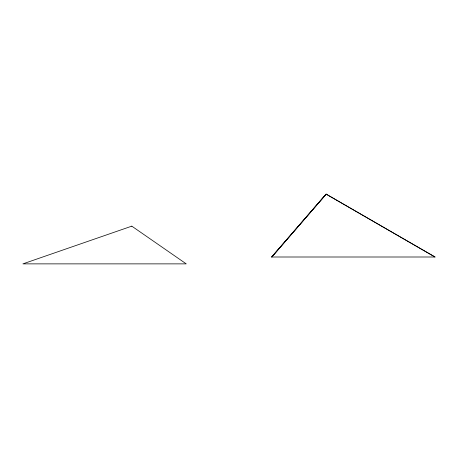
<?xml version="1.0" encoding="UTF-8"?>
<svg xmlns="http://www.w3.org/2000/svg" width="458" height="458" viewBox="0 0 458 458"><rect width="100%" height="100%" fill="white"/><g stroke="black" fill="none" stroke-linecap="round" stroke-linejoin="round"><path stroke-width="0.69" d="M271.834 257.001L289.937 236.042M290.87 234.965L326.153 194.129L435.1 257.001L271.6 257.001L326.153 194.129L434.94 257.001M271.754 257.001L326.153 194.129M131.795 226.149L22.9 263.871L186.246 263.871L131.795 226.149"/></g></svg>
